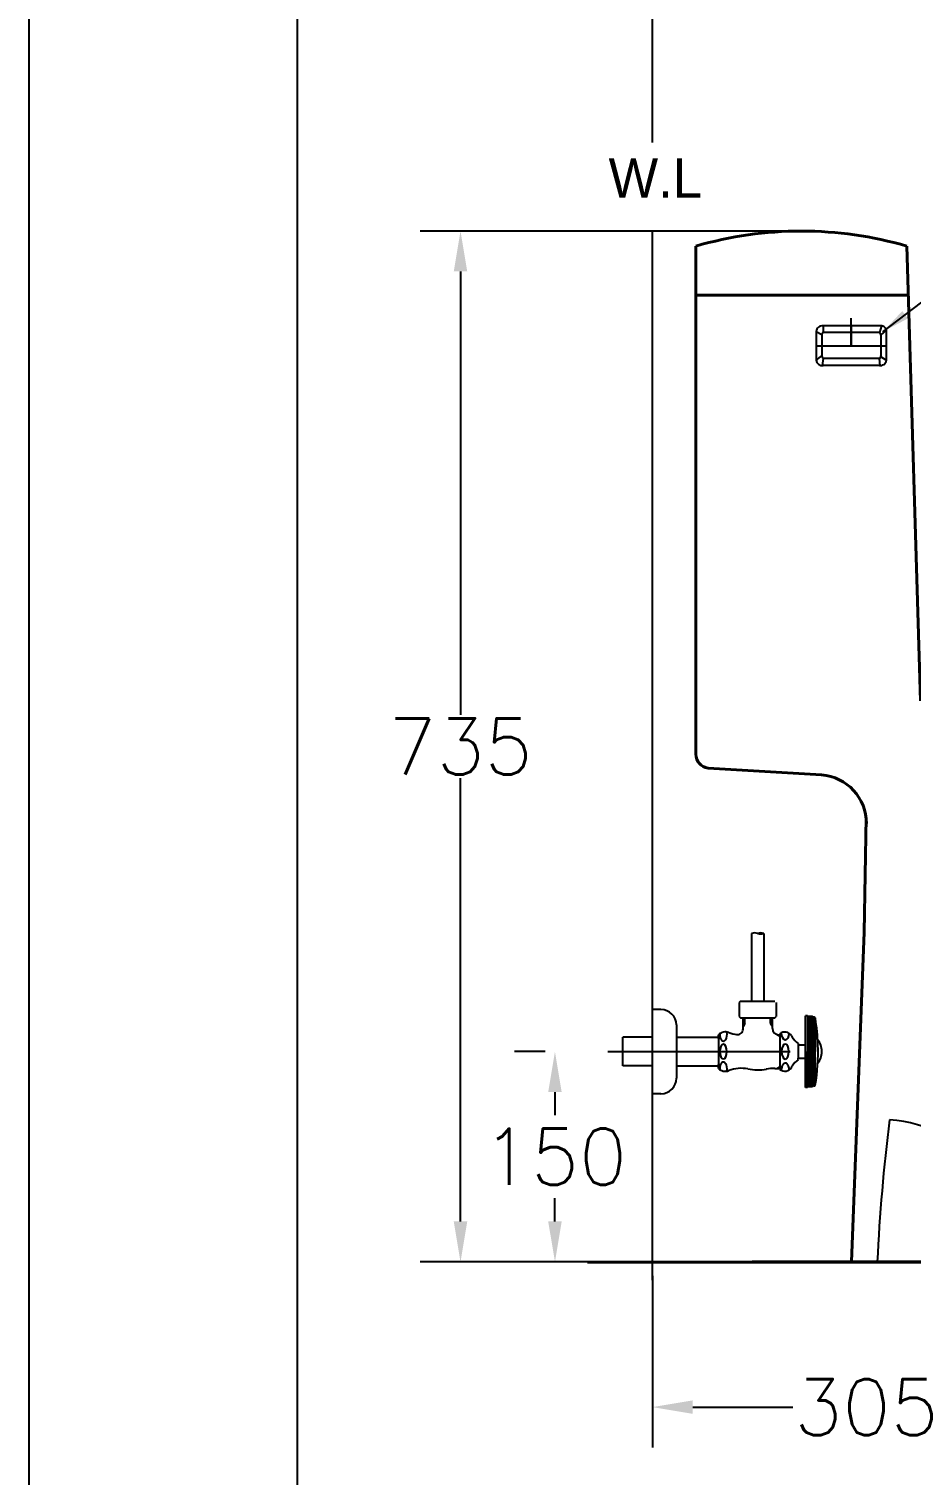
# Model space of a CAD drawing. Extents: x 63985 to 66410, y 58178 to 61608.
# Drawn here: x 63985 to 64613, y 59113 to 60143 of the extents above; entities that cross this region are included whole.
import ezdxf

# ---------------------------------------------------------------- set-up
doc = ezdxf.new("R2010")
doc.units = 0
doc.header["$MEASUREMENT"] = 0
doc.linetypes.add('AM_ISO08W050', pattern=[18, 12, -1.5, 3, -1.5])
doc.linetypes.add('CENTER', pattern=[50.8, 31.75, -6.35, 6.35, -6.35])
doc.layers.get('0').update_dxf_attribs({"linetype": 'CONTINUOUS'})
doc.layers.get('Defpoints').update_dxf_attribs({"linetype": 'CONTINUOUS'})
for name, color, linetype in [('4', 3, 'CONTINUOUS'), ('Dim', 4, 'CONTINUOUS'), ('FAUCET', 4, 'CONTINUOUS'), ('LINE', 7, 'CONTINUOUS'), ('YA', 7, 'CONTINUOUS')]:
    doc.layers.add(name, color=color, linetype=linetype)
for name, color, linetype, lineweight in [('AM_4', 40, 'CONTINUOUS', 13), ('AM_6', 2, 'CONTINUOUS', 30), ('AM_7', 4, 'AM_ISO08W050', 0), ('OUTLINE', 11, 'CONTINUOUS', 40), ('Y', 202, 'CONTINUOUS', 35)]:
    doc.layers.add(name, color=color, linetype=linetype, lineweight=lineweight)
doc.styles.add('h', font='', dxfattribs={"height": 30})
doc.styles.get("Standard").update_dxf_attribs({"font": 'txt.shx', "bigfont": 'ghs.shx'})
doc.styles.get('h').set_extended_font_data('Haansoft Batang')
doc.dimstyles.new('SERIM', dxfattribs={"dimscale": 10, "dimtxt": 3, "dimasz": 2, "dimexe": 1, "dimexo": 1.5, "dimgap": 1, "dimtad": 1, "dimtoh": 1, "dimdec": 0, "dimdsep": 46, "dimtxsty": 'h', "dimcen": -0.3, "dimclrt": 2, "dimadec": 0, "dimazin": 0, "dimtfac": 1, "dimtdec": 0, "dimtmove": 1, "dimatfit": 3, "dimfxl": 0, "dimtolj": 1, "dimtzin": 0, "dimarcsym": 0})
doc.dimstyles.get("Standard").update_dxf_attribs({"dimtxt": 0.18, "dimasz": 0.18, "dimexe": 0.18, "dimexo": 0.0625, "dimgap": 0.09, "dimtad": 0, "dimtih": 1, "dimtoh": 1, "dimdec": 4, "dimzin": 0, "dimdsep": 46, "dimtxsty": 'Standard', "dimcen": 0.09, "dimadec": 0, "dimazin": 0, "dimtfac": 1, "dimtdec": 4, "dimtofl": 0, "dimtmove": 0, "dimatfit": 0, "dimfxl": 0, "dimtolj": 1, "dimtzin": 0, "dimarcsym": 0})

# ---------------------------------------------------------------- blocks, each defined once
blk = doc.blocks.new('*D29')
at = {"layer": 'Defpoints', "color": 0}
for p in [(64535.3, 59999.3), (64292.4, 59264.5), (64535.3, 59264.5)]:
    blk.add_point(p, dxfattribs=at)
at = {"layer": 'Dim', "color": 0, "lineweight": -2}
for p, q in [((64525.3, 59999.3), (64263.6, 59999.3)), ((64292.4, 59970.5), (64292.4, 59654.5)), ((64292.4, 59293.3), (64292.4, 59609.3)), ((64525.3, 59264.5), (64263.6, 59264.5))]:
    blk.add_line(p, q, dxfattribs=at)
at = {"layer": 'Dim', "color": 0}
for points in [[(64287.6, 59970.5), (64297.2, 59970.5), (64292.4, 59999.3)], [(64287.6, 59293.3), (64297.2, 59293.3), (64292.4, 59264.5)]]:
    blk.add_solid(points, dxfattribs=at)
at = {"layer": 'Dim', "color": 0, "insert": (64292.4, 59631.9), "char_height": 40, "attachment_point": 5}
blk.add_mtext('\\A1;735', dxfattribs=at)
blk = doc.blocks.new('*D37')
at = {"layer": 'Defpoints', "color": 0}
for p in [(64429.1, 59264.5), (64734.4, 59259.5), (64734.4, 59161)]:
    blk.add_point(p, dxfattribs=at)
at = {"layer": 'Dim', "color": 0, "lineweight": -2}
for p, q in [((64429.1, 59254.5), (64429.1, 59132.2)), ((64734.4, 59249.5), (64734.4, 59132.2)), ((64457.9, 59161), (64529.2, 59161)), ((64705.6, 59161), (64634.3, 59161))]:
    blk.add_line(p, q, dxfattribs=at)
at = {"layer": 'Dim', "color": 0}
for points in [[(64457.9, 59165.8), (64457.9, 59156.2), (64429.1, 59161)], [(64705.6, 59165.8), (64705.6, 59156.2), (64734.4, 59161)]]:
    blk.add_solid(points, dxfattribs=at)
at = {"layer": 'Dim', "color": 0, "insert": (64581.7, 59161), "char_height": 40, "attachment_point": 5}
blk.add_mtext('\\A1;305', dxfattribs=at)
blk = doc.blocks.new('*D82')
at = {"layer": 'Defpoints', "color": 0}
for p in [(64362.7, 59414.4), (64359.7, 59264.5), (64362.7, 59264.5)]:
    blk.add_point(p, dxfattribs=at)
at = {"layer": 'Dim', "color": 0, "linetype": 'ByBlock', "lineweight": -2}
for p, q in [((64352.7, 59414.4), (64330.9, 59414.4)), ((64359.7, 59385.6), (64359.7, 59369.1)), ((64359.7, 59293.3), (64359.7, 59309.9)), ((64352.7, 59264.5), (64330.9, 59264.5))]:
    blk.add_line(p, q, dxfattribs=at)
at = {"layer": 'Dim', "color": 0}
for points in [[(64354.9, 59385.6), (64364.5, 59385.6), (64359.7, 59414.4)], [(64354.9, 59293.3), (64364.5, 59293.3), (64359.7, 59264.5)]]:
    blk.add_solid(points, dxfattribs=at)
at = {"layer": 'Dim', "color": 0, "insert": (64359.7, 59339.5), "char_height": 28.8, "attachment_point": 5}
blk.add_mtext('\\A1;{\\H1.38889x;150}', dxfattribs=at)

msp = doc.modelspace()

# ---------------------------------------------------------------- linework, layer by layer
for p, q in [((64545.8, 59927.7), (64549.8, 59925.5)), ((64550.8, 59931.8), (64550.8, 59926.9)), ((64592.5, 59931.8), (64591, 59926.9)), ((64595.8, 59928.6), (64592, 59925.4)), ((64545.8, 59907.3), (64549.8, 59910.4)), ((64550.3, 59903.4), (64551, 59908.5)), ((64591.5, 59903.3), (64591, 59908.5)), ((64595.8, 59907.2), (64592, 59909.7))]:
    msp.add_line(p, q)
for centre, radius, start, end in [((64551.2, 59925.5), 1.43, 101.7858, 186.2046), ((64590, 59925.2), 1.94, 354.9548, 61.2904), ((64552, 59910.4), 2.16, 172.0736, 242.2832), ((64590.4, 59910), 1.58, 290.6327, 10.2856)]:
    msp.add_arc(centre, radius, start, end)
at = {"color": 0, "linetype": 'ByBlock', "lineweight": -3}
msp.add_open_spline([(64476.2, 59424.5), (64476.1, 59424.6), (64476.1, 59424.7), (64476.1, 59424.8)], degree=3, dxfattribs=at)
at = {"layer": '4', "color": 0, "linetype": 'ByBlock', "lineweight": -3}
for p, q in [((64499.8, 59498.7), (64499.8, 59450.4)), ((64508.5, 59498.7), (64508.5, 59450.4)), ((64492, 59450.4), (64491, 59449.4)), ((64492, 59450.4), (64497.8, 59450.4)), ((64497.8, 59450.4), (64516.3, 59450.4)), ((64491, 59449.4), (64491, 59439.4)), ((64491, 59439.4), (64492, 59438.4)), ((64516.3, 59438.4), (64517.3, 59439.4)), ((64517.3, 59449.4), (64517.3, 59439.4)), ((64539.7, 59439.9), (64538.2, 59439.9)), ((64538.2, 59438.9), (64538.2, 59439.9)), ((64539.7, 59439.7), (64539.7, 59439.9)), ((64539.7, 59439.7), (64539.7, 59414.4)), ((64543.2, 59439.4), (64540, 59439.4)), ((64543.7, 59438.9), (64543.2, 59439.4)), ((64543.2, 59439.4), (64543.2, 59414.4)), ((64446.2, 59433.4), (64446.2, 59395.4)), ((64492, 59438.4), (64516.3, 59438.4)), ((64493.7, 59430.5), (64493.7, 59438.4)), ((64493.7, 59434.4), (64494.9, 59434.4)), ((64494.9, 59434.4), (64493.7, 59432.2)), ((64494.9, 59434.4), (64494.9, 59438.4)), ((64513.4, 59434.4), (64513.4, 59438.4)), ((64513.4, 59434.4), (64514.7, 59434.4)), ((64513.4, 59434.4), (64514.7, 59432.2)), ((64514.7, 59430.9), (64514.7, 59438.4)), ((64538.2, 59414.4), (64538.2, 59438.9)), ((64543.2, 59439), (64539.7, 59439)), ((64543.2, 59438), (64539.7, 59438)), ((64543.2, 59437), (64539.7, 59437)), ((64543.2, 59436), (64539.7, 59436)), ((64543.2, 59435), (64539.7, 59435)), ((64543.2, 59434), (64539.7, 59434)), ((64543.2, 59433), (64539.7, 59433)), ((64543.2, 59432), (64539.7, 59432)), ((64543.2, 59431), (64539.7, 59431)), ((64543.2, 59430), (64539.7, 59430)), ((64543.2, 59429), (64539.7, 59429)), ((64544.5, 59438.9), (64543.7, 59438.9)), ((64543.7, 59438.9), (64543.7, 59414.4)), ((64545.1, 59438.4), (64545.1, 59414.4)), ((64446.2, 59424.7), (64476.2, 59424.7)), ((64476.2, 59423.7), (64476.2, 59426.4)), ((64476.2, 59423.7), (64476.2, 59405.2)), ((64519.2, 59425.7), (64517.9, 59426.6)), ((64519.2, 59426.4), (64520.1, 59426.4)), ((64519.2, 59425.7), (64519.2, 59426.4)), ((64519.2, 59425.7), (64520.1, 59425.7)), ((64520.1, 59426.4), (64520.1, 59427.1)), ((64520.1, 59402.4), (64520.1, 59426.4)), ((64528.2, 59425.7), (64528.7, 59424.8)), ((64533.1, 59420.1), (64533.1, 59419.2)), ((64533.1, 59419.2), (64533.1, 59409.7)), ((64533.1, 59419.2), (64538.2, 59419.2)), ((64543.2, 59428), (64539.7, 59428)), ((64543.2, 59427), (64539.7, 59427)), ((64543.2, 59426), (64539.7, 59426)), ((64543.2, 59425), (64539.7, 59425)), ((64543.2, 59424), (64539.7, 59424)), ((64543.2, 59423), (64539.7, 59423)), ((64543.2, 59422), (64539.7, 59422)), ((64543.2, 59421), (64539.7, 59421)), ((64543.2, 59420), (64539.7, 59420)), ((64543.2, 59419), (64539.7, 59419)), ((64533.1, 59409.7), (64538.2, 59409.7)), ((64533.1, 59408.7), (64533.1, 59409.7)), ((64538.2, 59388.9), (64538.2, 59414.4)), ((64543.2, 59418), (64539.7, 59418)), ((64543.2, 59417), (64539.7, 59417)), ((64543.2, 59416), (64539.7, 59416)), ((64543.2, 59415), (64539.7, 59415)), ((64539.7, 59389.1), (64539.7, 59414.4)), ((64543.2, 59413.8), (64539.7, 59413.8)), ((64543.2, 59412.8), (64539.7, 59412.8)), ((64543.2, 59411.8), (64539.7, 59411.8)), ((64543.2, 59410.8), (64539.7, 59410.8)), ((64543.2, 59409.8), (64539.7, 59409.8)), ((64543.2, 59408.8), (64539.7, 59408.8)), ((64543.2, 59389.4), (64543.2, 59414.4)), ((64543.7, 59389.9), (64543.7, 59414.4)), ((64545.1, 59390.4), (64545.1, 59414.4)), ((64446.2, 59404.2), (64476.2, 59404.2)), ((64476.2, 59402.4), (64476.2, 59405.2)), ((64476.2, 59404.2), (64476.2, 59404)), ((64476.2, 59402.4), (64476.2, 59404)), ((64516.4, 59402.4), (64520.1, 59402.4)), ((64519.2, 59403.2), (64517.9, 59402.4)), ((64519.2, 59403.2), (64520.1, 59403.2)), ((64519.2, 59402.4), (64519.2, 59403.2)), ((64520.1, 59401.7), (64520.1, 59402.4)), ((64528.2, 59403.1), (64528.7, 59404)), ((64543.2, 59407.8), (64539.7, 59407.8)), ((64543.2, 59406.8), (64539.7, 59406.8)), ((64543.2, 59405.8), (64539.7, 59405.8)), ((64543.2, 59404.8), (64539.7, 59404.8)), ((64543.2, 59403.8), (64539.7, 59403.8)), ((64543.2, 59402.8), (64539.7, 59402.8)), ((64543.2, 59401.8), (64539.7, 59401.8)), ((64543.2, 59400.8), (64539.7, 59400.8)), ((64543.2, 59399.8), (64539.7, 59399.8)), ((64543.2, 59398.8), (64539.7, 59398.8)), ((64539.7, 59388.9), (64538.2, 59388.9)), ((64543.2, 59397.8), (64539.7, 59397.8)), ((64543.2, 59396.8), (64539.7, 59396.8)), ((64543.2, 59395.8), (64539.7, 59395.8)), ((64543.2, 59394.8), (64539.7, 59394.8)), ((64543.2, 59393.8), (64539.7, 59393.8)), ((64543.2, 59392.8), (64539.7, 59392.8)), ((64543.2, 59391.8), (64539.7, 59391.8)), ((64543.2, 59390.8), (64539.7, 59390.8)), ((64543.2, 59389.8), (64539.7, 59389.8)), ((64539.7, 59388.9), (64539.7, 59389.1)), ((64543.2, 59389.4), (64540, 59389.4)), ((64543.7, 59389.9), (64543.2, 59389.4)), ((64544.5, 59389.9), (64543.7, 59389.9))]:
    msp.add_line(p, q, dxfattribs=at)
at = {"layer": '4', "color": 7}
msp.add_line((64429.1, 59384.4), (64429.1, 59444.4), dxfattribs=at)
at = {"layer": '4', "color": 0, "linetype": 'ByBlock', "lineweight": -3}
for centre, radius, start, end in [((64435.2, 59433.4), 11, 0, 90), ((64540, 59439.7), 0.3, 180, 270), ((64489.7, 59430.5), 4, 262.2883, 0), ((64519.2, 59430.9), 4.5, 180, 270), ((64544.5, 59438.2), 0.7, 9.4934, 90), ((64402.2, 59414.4), 145, 1.9431, 9.4934), ((64481.1, 59421.4), 7, 69.0339, 134.5129), ((64492.5, 59451.1), 24.8, 249.0339, 262.2883), ((64523.5, 59423), 5.36, 30, 130.4306), ((64540.9, 59431.8), 14, 210, 236.1902), ((64402.2, 59414.4), 145, 350.5066, 1.9431), ((64535.9, 59414.4), 14, 0.2473, 38.2141), ((64540.9, 59397), 14, 123.8098, 150), ((64535.9, 59414.5), 14, 321.7859, 359.7527), ((64481.1, 59407.4), 7, 225.5, 290.9661), ((64492.5, 59377.7), 24.8, 79.2627, 110.9661), ((64504.2, 59439.4), 38, 259.2627, 279.3048), ((64516.4, 59364.4), 38, 90, 99.3048), ((64523.5, 59405.8), 5.36, 229.5694, 330), ((64435.2, 59395.4), 11, 270, 0), ((64540, 59389.1), 0.3, 90, 180), ((64544.5, 59390.6), 0.7, 270, 350.5066)]:
    msp.add_arc(centre, radius, start, end, dxfattribs=at)
at = {"layer": '4', "color": 0, "linetype": 'ByBlock', "lineweight": -3, "extrusion": (0, 0, -1)}
for centre, major_axis, ratio, start_param, end_param in [((64479.7, 59426.9), (0, -5.22), 0.46009, 4.433611, 7.934688), ((64523.8, 59428), (0, -5.4), 0.478204, 4.79078, 7.834251), ((64479.7, 59402), (0, -5.22), 0.46009, 1.472186, 5.009627), ((64523.8, 59401.1), (0, -5.4), 0.478204, 1.540108, 4.68362)]:
    msp.add_ellipse(centre, major_axis=major_axis, ratio=ratio, start_param=start_param, end_param=end_param, dxfattribs=at)
for centre, major_axis, ratio in [((64479.7, 59414.4), (0, -5.22), 0.46009), ((64523.8, 59414.4), (0, -5.4), 0.478204)]:
    msp.add_ellipse(centre, major_axis=major_axis, ratio=ratio, dxfattribs=at)
at = {"layer": 'AM_4', "color": 0, "linetype": 'ByBlock', "lineweight": -3}
for p, q in [((64429.1, 59424.7), (64408, 59424.7)), ((64408, 59404.2), (64408, 59424.7)), ((64429.1, 59404.2), (64408, 59404.2))]:
    msp.add_line(p, q, dxfattribs=at)
for centre, radius, start, end in [((64502, 59492), 7.01, 71.9332, 108.0668), ((64506.3, 59492), 7.02, 71.9462, 108.0538), ((64506.3, 59504.9), 6.59, 250.7304, 289.2696)]:
    msp.add_arc(centre, radius, start, end, dxfattribs=at)
at = {"layer": 'AM_7', "color": 0, "linetype": 'ByBlock', "lineweight": -3}
msp.add_line((64397.4, 59414.4), (64527.1, 59414.4), dxfattribs=at)
at = {"layer": 'AM_7', "color": 0}
msp.add_line((64397.4, 59414.4), (64527.1, 59414.4), dxfattribs=at)
at = {"layer": 'AM_7', "color": 0, "linetype": 'CENTER', "lineweight": -3}
msp.add_line((64397.5, 59414.4), (64527.2, 59414.4), dxfattribs=at)
at = {"layer": 'Dim', "color": 0}
for p, q in [((64429.1, 60062.4), (64429.1, 60837.6)), ((64429.1, 59264.4), (64429.1, 59999.3)), ((64570.8, 59917.5), (64570.8, 59937.1)), ((64570.8, 59931.8), (64570.8, 59917.5)), ((64545.8, 59917.5), (64595.8, 59917.5)), ((64429.1, 59251.5), (64429.1, 59264.4))]:
    msp.add_line(p, q, dxfattribs=at)
at = {"layer": 'Dim', "color": 0, "linetype": 'ByBlock', "lineweight": -3}
for p, q in [((64435.2, 59444.4), (64429.2, 59444.4)), ((64435.2, 59384.4), (64429.2, 59384.4))]:
    msp.add_line(p, q, dxfattribs=at)
at = {"layer": 'FAUCET', "color": 0}
for p, q in [((64545.8, 59927.7), (64545.8, 59907.3)), ((64549.8, 59925.5), (64549.8, 59910.1)), ((64590.8, 59931.8), (64550.8, 59931.8)), ((64591, 59926.9), (64551, 59926.9)), ((64592, 59925.4), (64592, 59909.7)), ((64595.8, 59928.6), (64595.8, 59907.2)), ((64590.8, 59903.4), (64550.8, 59903.4)), ((64591, 59908.5), (64551, 59908.5))]:
    msp.add_line(p, q, dxfattribs=at)
for centre, radius, start, end in [((64550.3, 59927.3), 4.5, 83.4475, 175.1994), ((64591.7, 59927.6), 4.29, 13.4659, 101.1835), ((64550.3, 59907.9), 4.52, 187.1369, 276.583), ((64591.5, 59907.8), 4.41, 261.8824, 353.179)]:
    msp.add_arc(centre, radius, start, end, dxfattribs=at)
at = {"layer": 'LINE', "color": 0}
for centre, radius, start, end in [((65879.4, 59203.2), 1291.5, 172.7722, 177.2796), ((64593.5, 59281.1), 84.8, 32.743, 86.8259)]:
    msp.add_arc(centre, radius, start, end, dxfattribs=at)
at = {"layer": 'OUTLINE', "color": 0}
for p, q in [((64460.1, 59626.4), (64460.1, 59988.5)), ((64620.1, 59664.5), (64610.5, 59988.5)), ((64611.8, 59953.5), (64460.1, 59953.5)), ((64549.7, 59611.8), (64468.8, 59616.4)), ((64581.5, 59581.2), (64580.1, 59499.5)), ((64580.1, 59499.5), (64570.9, 59264.5)), ((65054.8, 59264.5), (64500.3, 59264.5))]:
    msp.add_line(p, q, dxfattribs=at)
for centre, radius, start, end in [((64535.3, 59730.8), 268.5, 73.7352, 106.2648), ((64470.1, 59626.4), 10, 180, 262.875), ((64546.7, 59576.9), 35, 0, 85.2136)]:
    msp.add_arc(centre, radius, start, end, dxfattribs=at)
at = {"layer": 'Y', "color": 0}
msp.add_line((64382.9, 59264.4), (65535.9, 59264.4), dxfattribs=at)
at = {"layer": 'YA', "color": 7}
msp.add_line((64176.2, 58308), (64176.2, 60417.8), dxfattribs=at)
at = {"layer": 'YA', "color": 0}
msp.add_lwpolyline([(63984.9, 58177.5), (66410.4, 58177.5), (66410.4, 61607.9), (63984.9, 61607.9)], close=True, dxfattribs=at)

# ---------------------------------------------------------------- texts
at = {"layer": 'AM_6', "color": 0, "insert": (64397.9, 60051.2), "char_height": 28, "width": 60.346, "attachment_point": 1, "style": 'h'}
msp.add_mtext('W.L', dxfattribs=at)

# ---------------------------------------------------------------- dimensions: what is measured, and where the dimension line sits
at = {"layer": 'Dim', "color": 0}
dim = msp.add_linear_dim(base=(64292.4, 59264.5), p1=(64535.3, 59999.3), p2=(64535.3, 59264.5), angle=90, dimstyle='Standard', override={"dimscale": 160, "dimtxt": 0.25, "dimgap": 0.016, "dimdec": 0, "dimtxsty": 'Standard', "dimclrt": 0, "dimatfit": 3}, dxfattribs=at)
dim.commit()
dim.dimension.update_dxf_attribs({"geometry": '*D29', "text_midpoint": (64292.4, 59631.9)})
dim = msp.add_linear_dim(base=(64359.7, 59264.5), p1=(64362.7, 59414.4), p2=(64362.7, 59264.5), angle=90, text='{\\H1.38889x;<>}', dimstyle='Standard', override={"dimscale": 160, "dimgap": 0.06, "dimdec": 0, "dimatfit": 3, "dimarcsym": 1}, dxfattribs=at)
dim.commit()
dim.dimension.update_dxf_attribs({"geometry": '*D82', "text_midpoint": (64359.7, 59339.5)})
dim = msp.add_linear_dim(base=(64734.4, 59161), p1=(64429.1, 59264.5), p2=(64734.4, 59259.5), dimstyle='Standard', override={"dimscale": 160, "dimtxt": 0.25, "dimgap": 0.016, "dimdec": 0, "dimatfit": 3}, dxfattribs=at)
dim.commit()
dim.dimension.update_dxf_attribs({"geometry": '*D37', "text_midpoint": (64581.7, 59161), "dimtype": 160})

# ---------------------------------------------------------------- leaders
msp.add_leader([(64593.3, 59927.5), (64678.3, 59992.4), (64698.3, 59992.4)], dimstyle='SERIM', override={"dimse1": 1}, dxfattribs=at)

doc.saveas('drawing.dxf')
